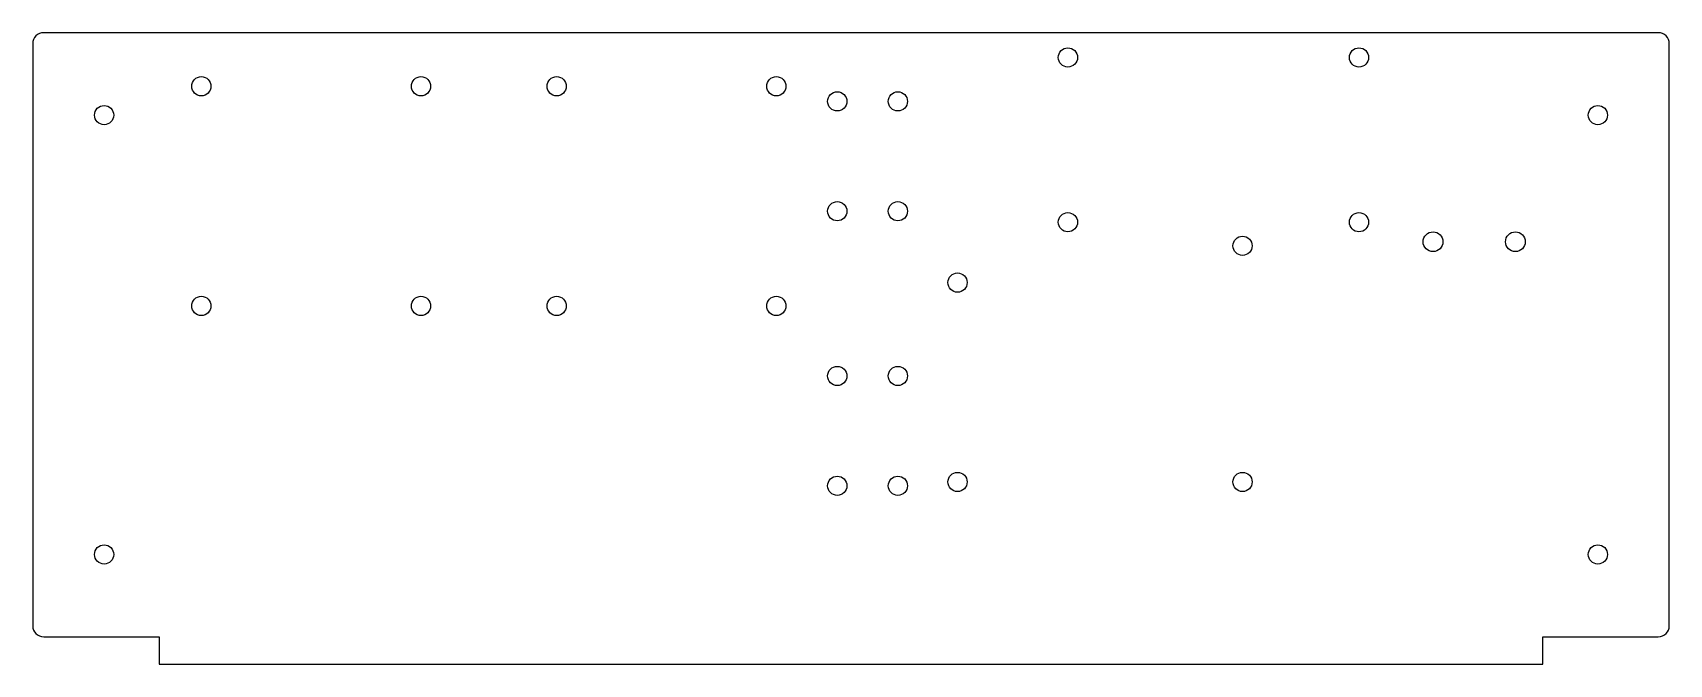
# Model space of a CAD drawing. Header units: millimetres. Extents: x -149 to 149, y 219 to 334.
import ezdxf

# ---------------------------------------------------------------- set-up
doc = ezdxf.new("R2010")
doc.units = ezdxf.units.MM

msp = doc.modelspace()

# ---------------------------------------------------------------- linework, layer by layer
at = {"color": 7, "linetype": 'Continuous', "lineweight": 25}
for p, q in [((147, 334), (-147, 334)), ((-149, 332), (-149, 226)), ((149, 226), (149, 332)), ((-147, 224), (-126, 224)), ((-126, 224), (-126, 219)), ((126, 224), (147, 224)), ((126, 219), (126, 224)), ((-126, 219), (126, 219))]:
    msp.add_line(p, q, dxfattribs=at)
for centre, radius in [((39.5, 329.5), 1.75), ((92.5, 329.5), 1.75), ((-118.3, 324.25), 1.75), ((-78.3, 324.25), 1.75), ((-53.6, 324.25), 1.75), ((-13.6, 324.25), 1.75), ((-2.5, 321.5), 1.75), ((8.54, 321.5), 1.75), ((-136, 319), 1.75), ((136, 319), 1.75), ((-2.5, 301.5), 1.75), ((8.54, 301.5), 1.75), ((39.5, 299.5), 1.75), ((92.5, 299.5), 1.75), ((71.3, 295.2), 1.75), ((105.98, 295.95), 1.8), ((120.98, 295.95), 1.8), ((19.4, 288.5), 1.75), ((-118.3, 284.25), 1.75), ((-78.3, 284.25), 1.75), ((-53.6, 284.25), 1.75), ((-13.6, 284.25), 1.75), ((-2.5, 271.5), 1.75), ((8.54, 271.5), 1.75), ((19.4, 252.2), 1.75), ((71.3, 252.2), 1.75), ((-2.5, 251.5), 1.75), ((8.54, 251.5), 1.75), ((-136, 239), 1.75), ((136, 239), 1.75)]:
    msp.add_circle(centre, radius, dxfattribs=at)
for centre, start, end in [((-147, 332), 90, 180), ((147, 332), 0, 90), ((-147, 226), 180, 270), ((147, 226), 270, 360)]:
    msp.add_arc(centre, 2, start, end, dxfattribs=at)

doc.saveas('drawing.dxf')
